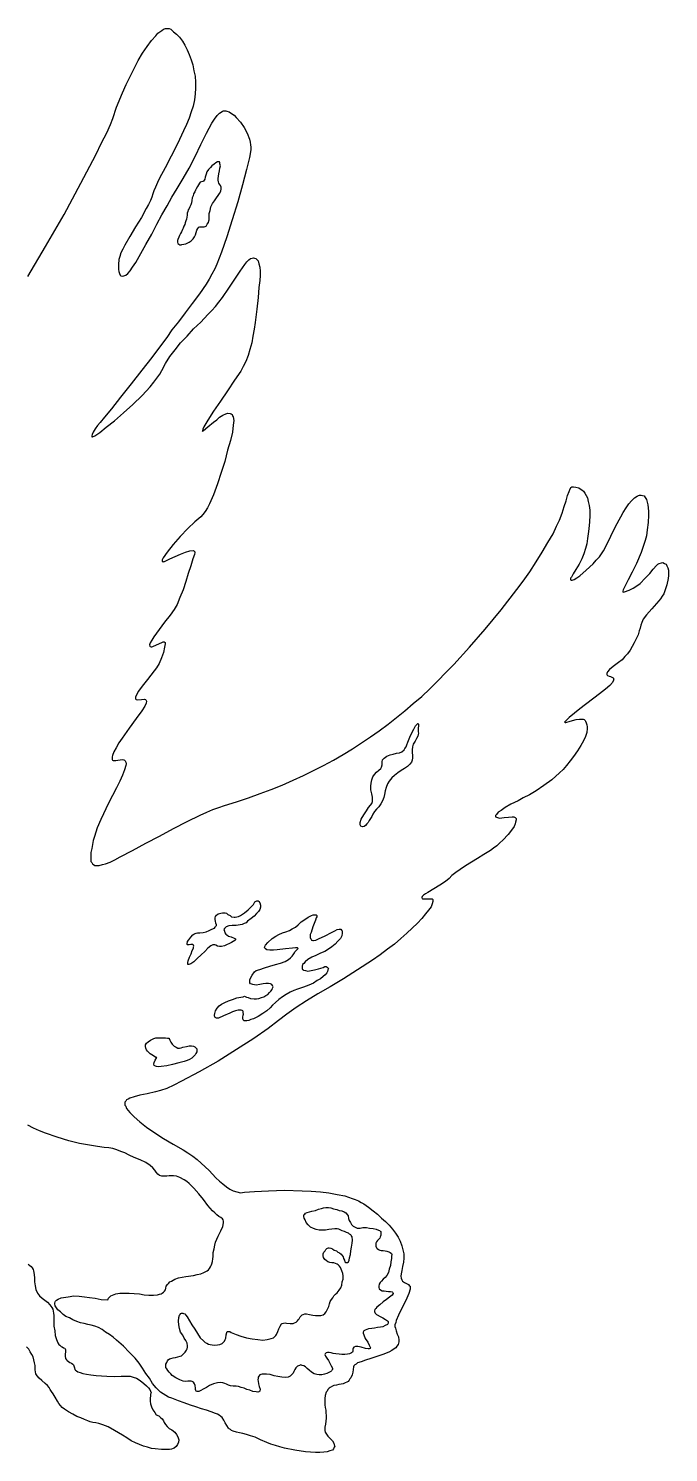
# Model space of a CAD drawing. Extents: x 1231 to 2855, y 3260 to 5268.
# Drawn here: x 1451.06 to 1456.01, y 3324.39 to 3335.39 of the extents above; entities that cross this region are included whole.
import ezdxf

# ---------------------------------------------------------------- set-up
doc = ezdxf.new("R2010")
doc.units = 0
doc.header["$LTSCALE"] = 20
doc.header["$MEASUREMENT"] = 0
doc.layers.add('ACO', color=2, linetype='CONTINUOUS')

msp = doc.modelspace()

# ---------------------------------------------------------------- linework, layer by layer
at = {"layer": 'ACO', "color": 124}
for points in [[(1451.057, 3333.471), (1451.194, 3333.703), (1451.337, 3333.952), (1451.467, 3334.194), (1451.582, 3334.411), (1451.628, 3334.504), (1451.668, 3334.581), (1451.696, 3334.646), (1451.715, 3334.693), (1451.743, 3334.78), (1451.789, 3334.892), (1451.817, 3334.954), (1451.848, 3335.016), (1451.879, 3335.078), (1451.91, 3335.14), (1451.945, 3335.196), (1451.979, 3335.248), (1452.013, 3335.295), (1452.047, 3335.332), (1452.062, 3335.351), (1452.078, 3335.363), (1452.093, 3335.372), (1452.106, 3335.382), (1452.121, 3335.388), (1452.134, 3335.388), (1452.149, 3335.388), (1452.162, 3335.382), (1452.183, 3335.363), (1452.208, 3335.344), (1452.23, 3335.32), (1452.252, 3335.289), (1452.27, 3335.258), (1452.289, 3335.223), (1452.304, 3335.186), (1452.32, 3335.146), (1452.332, 3335.106), (1452.342, 3335.062), (1452.351, 3335.019), (1452.354, 3334.972), (1452.354, 3334.926), (1452.351, 3334.882), (1452.345, 3334.836), (1452.335, 3334.789), (1452.32, 3334.743), (1452.304, 3334.696), (1452.283, 3334.646), (1452.261, 3334.597), (1452.214, 3334.498), (1452.165, 3334.401), (1452.118, 3334.311), (1452.075, 3334.231), (1452.059, 3334.197), (1452.044, 3334.163), (1452.031, 3334.135), (1452.025, 3334.11), (1452.016, 3334.085), (1452.007, 3334.06), (1451.991, 3334.029), (1451.972, 3333.998), (1451.935, 3333.927), (1451.889, 3333.855), (1451.845, 3333.781), (1451.808, 3333.713), (1451.793, 3333.682), (1451.777, 3333.654), (1451.768, 3333.626), (1451.762, 3333.604), (1451.758, 3333.564), (1451.758, 3333.527), (1451.762, 3333.511), (1451.765, 3333.496), (1451.771, 3333.483), (1451.777, 3333.477), (1451.786, 3333.474), (1451.799, 3333.477), (1451.814, 3333.483), (1451.83, 3333.496), (1451.848, 3333.517), (1451.867, 3333.545), (1451.892, 3333.579), (1451.917, 3333.626), (1451.969, 3333.719), (1452.016, 3333.8), (1452.056, 3333.877), (1452.093, 3333.948), (1452.134, 3334.017), (1452.171, 3334.085), (1452.211, 3334.153), (1452.258, 3334.228), (1452.304, 3334.308), (1452.351, 3334.398), (1452.394, 3334.491), (1452.438, 3334.578), (1452.459, 3334.619), (1452.481, 3334.656), (1452.5, 3334.687), (1452.522, 3334.715), (1452.54, 3334.733), (1452.559, 3334.746), (1452.568, 3334.752), (1452.577, 3334.752), (1452.587, 3334.752), (1452.596, 3334.749), (1452.615, 3334.743), (1452.633, 3334.73), (1452.652, 3334.718), (1452.667, 3334.699), (1452.701, 3334.665), (1452.729, 3334.622), (1452.754, 3334.578), (1452.77, 3334.532), (1452.776, 3334.51), (1452.779, 3334.488), (1452.782, 3334.47), (1452.782, 3334.451), (1452.77, 3334.392), (1452.748, 3334.299), (1452.717, 3334.181), (1452.68, 3334.048), (1452.636, 3333.911), (1452.596, 3333.778), (1452.556, 3333.66), (1452.518, 3333.567), (1452.503, 3333.53), (1452.481, 3333.489), (1452.459, 3333.452), (1452.435, 3333.412), (1452.385, 3333.337), (1452.329, 3333.263), (1452.273, 3333.192), (1452.221, 3333.123), (1452.171, 3333.061), (1452.131, 3333.002), (1452.084, 3332.937), (1452.016, 3332.847), (1451.938, 3332.748), (1451.855, 3332.643), (1451.774, 3332.54), (1451.703, 3332.45), (1451.65, 3332.385), (1451.616, 3332.345), (1451.597, 3332.32), (1451.578, 3332.295), (1451.563, 3332.27), (1451.554, 3332.252), (1451.551, 3332.242), (1451.551, 3332.236), (1451.551, 3332.233), (1451.557, 3332.233), (1451.575, 3332.242), (1451.613, 3332.267), (1451.662, 3332.307), (1451.727, 3332.357), (1451.796, 3332.419), (1451.87, 3332.484), (1451.941, 3332.553), (1452.003, 3332.621), (1452.031, 3332.655), (1452.056, 3332.686), (1452.078, 3332.717), (1452.093, 3332.745), (1452.121, 3332.801), (1452.155, 3332.853), (1452.196, 3332.906), (1452.239, 3332.959), (1452.289, 3333.012), (1452.338, 3333.068), (1452.394, 3333.12), (1452.45, 3333.179), (1452.481, 3333.21), (1452.509, 3333.241), (1452.534, 3333.275), (1452.562, 3333.309), (1452.611, 3333.381), (1452.658, 3333.452), (1452.698, 3333.514), (1452.736, 3333.564), (1452.751, 3333.586), (1452.767, 3333.601), (1452.779, 3333.61), (1452.791, 3333.613), (1452.801, 3333.617), (1452.81, 3333.613), (1452.819, 3333.61), (1452.826, 3333.607), (1452.838, 3333.592), (1452.844, 3333.57), (1452.85, 3333.545), (1452.853, 3333.514), (1452.853, 3333.48), (1452.85, 3333.44), (1452.844, 3333.387), (1452.838, 3333.309), (1452.829, 3333.22), (1452.816, 3333.117), (1452.807, 3333.064), (1452.798, 3333.012), (1452.788, 3332.959), (1452.773, 3332.909), (1452.76, 3332.863), (1452.742, 3332.816), (1452.723, 3332.776), (1452.705, 3332.742), (1452.655, 3332.67), (1452.602, 3332.59), (1452.546, 3332.509), (1452.494, 3332.432), (1452.45, 3332.363), (1452.419, 3332.311), (1452.41, 3332.292), (1452.407, 3332.283), (1452.407, 3332.28), (1452.407, 3332.276), (1452.41, 3332.28), (1452.416, 3332.283), (1452.45, 3332.311), (1452.494, 3332.348), (1452.518, 3332.366), (1452.54, 3332.385), (1452.565, 3332.401), (1452.587, 3332.41), (1452.605, 3332.416), (1452.621, 3332.413), (1452.63, 3332.41), (1452.636, 3332.407), (1452.639, 3332.397), (1452.646, 3332.388), (1452.649, 3332.36), (1452.646, 3332.323), (1452.639, 3332.27), (1452.624, 3332.205), (1452.602, 3332.131), (1452.58, 3332.044), (1452.553, 3331.957), (1452.525, 3331.87), (1452.494, 3331.786), (1452.463, 3331.715), (1452.447, 3331.684), (1452.428, 3331.656), (1452.41, 3331.634), (1452.394, 3331.616), (1452.348, 3331.578), (1452.295, 3331.526), (1452.236, 3331.464), (1452.18, 3331.402), (1452.134, 3331.343), (1452.103, 3331.299), (1452.097, 3331.284), (1452.097, 3331.274), (1452.097, 3331.271), (1452.103, 3331.268), (1452.109, 3331.271), (1452.115, 3331.271), (1452.155, 3331.29), (1452.196, 3331.309), (1452.239, 3331.327), (1452.276, 3331.343), (1452.311, 3331.352), (1452.335, 3331.355), (1452.342, 3331.352), (1452.348, 3331.346), (1452.348, 3331.34), (1452.345, 3331.324), (1452.332, 3331.29), (1452.317, 3331.237), (1452.298, 3331.178), (1452.28, 3331.116), (1452.258, 3331.051), (1452.233, 3330.992), (1452.211, 3330.939), (1452.19, 3330.899), (1452.159, 3330.856), (1452.115, 3330.803), (1452.072, 3330.744), (1452.031, 3330.688), (1452.016, 3330.663), (1452.003, 3330.642), (1451.997, 3330.626), (1452, 3330.617), (1452.003, 3330.614), (1452.01, 3330.611), (1452.016, 3330.611), (1452.025, 3330.614), (1452.053, 3330.626), (1452.093, 3330.645), (1452.103, 3330.651), (1452.112, 3330.651), (1452.118, 3330.645), (1452.118, 3330.635), (1452.115, 3330.608), (1452.106, 3330.567), (1452.09, 3330.527), (1452.072, 3330.483), (1452.053, 3330.449), (1452.034, 3330.425), (1451.982, 3330.359), (1451.941, 3330.307), (1451.914, 3330.269), (1451.898, 3330.241), (1451.889, 3330.223), (1451.889, 3330.21), (1451.895, 3330.204), (1451.907, 3330.201), (1451.935, 3330.204), (1451.96, 3330.207), (1451.966, 3330.204), (1451.969, 3330.201), (1451.972, 3330.198), (1451.976, 3330.192), (1451.972, 3330.176), (1451.963, 3330.152), (1451.938, 3330.117), (1451.895, 3330.058), (1451.842, 3329.984), (1451.786, 3329.906), (1451.762, 3329.869), (1451.74, 3329.832), (1451.721, 3329.801), (1451.712, 3329.773), (1451.709, 3329.761), (1451.709, 3329.751), (1451.709, 3329.742), (1451.712, 3329.736), (1451.718, 3329.733), (1451.727, 3329.733), (1451.737, 3329.733), (1451.752, 3329.736), (1451.771, 3329.739), (1451.786, 3329.742), (1451.799, 3329.739), (1451.805, 3329.736), (1451.811, 3329.73), (1451.814, 3329.72), (1451.817, 3329.708), (1451.814, 3329.696), (1451.805, 3329.661), (1451.789, 3329.621), (1451.768, 3329.575), (1451.743, 3329.522), (1451.681, 3329.404), (1451.622, 3329.277), (1451.594, 3329.212), (1451.572, 3329.146), (1451.563, 3329.115), (1451.557, 3329.084), (1451.551, 3329.053), (1451.544, 3329.022), (1451.544, 3328.994), (1451.544, 3328.967), (1451.544, 3328.954), (1451.551, 3328.945), (1451.557, 3328.936), (1451.566, 3328.929), (1451.575, 3328.923), (1451.591, 3328.923), (1451.61, 3328.923), (1451.634, 3328.929), (1451.659, 3328.936), (1451.693, 3328.948), (1451.73, 3328.967), (1451.771, 3328.988), (1451.867, 3329.038), (1451.969, 3329.094), (1452.075, 3329.15), (1452.183, 3329.208), (1452.289, 3329.261), (1452.391, 3329.311), (1452.441, 3329.333), (1452.487, 3329.354), (1452.534, 3329.37), (1452.577, 3329.385), (1452.67, 3329.413), (1452.763, 3329.444), (1452.853, 3329.478), (1452.94, 3329.509), (1453.024, 3329.544), (1453.108, 3329.581), (1453.188, 3329.618), (1453.266, 3329.655), (1453.344, 3329.696), (1453.421, 3329.736), (1453.496, 3329.779), (1453.567, 3329.823), (1453.638, 3329.869), (1453.707, 3329.916), (1453.775, 3329.962), (1453.843, 3330.015), (1453.908, 3330.065), (1453.973, 3330.117), (1454.038, 3330.173), (1454.104, 3330.229), (1454.166, 3330.288), (1454.228, 3330.35), (1454.29, 3330.412), (1454.352, 3330.474), (1454.473, 3330.608), (1454.594, 3330.747), (1454.718, 3330.896), (1454.839, 3331.054), (1454.888, 3331.119), (1454.938, 3331.191), (1454.988, 3331.268), (1455.034, 3331.343), (1455.078, 3331.417), (1455.118, 3331.485), (1455.146, 3331.544), (1455.168, 3331.591), (1455.189, 3331.644), (1455.205, 3331.696), (1455.22, 3331.74), (1455.23, 3331.78), (1455.242, 3331.811), (1455.251, 3331.833), (1455.258, 3331.842), (1455.264, 3331.848), (1455.27, 3331.848), (1455.276, 3331.848), (1455.295, 3331.845), (1455.317, 3331.839), (1455.329, 3331.833), (1455.341, 3331.824), (1455.354, 3331.814), (1455.363, 3331.799), (1455.375, 3331.78), (1455.385, 3331.762), (1455.391, 3331.734), (1455.397, 3331.703), (1455.403, 3331.668), (1455.403, 3331.625), (1455.4, 3331.578), (1455.394, 3331.523), (1455.391, 3331.485), (1455.385, 3331.448), (1455.379, 3331.408), (1455.369, 3331.371), (1455.357, 3331.33), (1455.341, 3331.29), (1455.32, 3331.25), (1455.295, 3331.209), (1455.273, 3331.175), (1455.261, 3331.15), (1455.254, 3331.141), (1455.254, 3331.135), (1455.254, 3331.129), (1455.258, 3331.126), (1455.267, 3331.126), (1455.282, 3331.132), (1455.301, 3331.144), (1455.326, 3331.16), (1455.375, 3331.203), (1455.428, 3331.253), (1455.453, 3331.281), (1455.478, 3331.306), (1455.493, 3331.33), (1455.509, 3331.352), (1455.534, 3331.402), (1455.565, 3331.467), (1455.602, 3331.541), (1455.642, 3331.616), (1455.661, 3331.65), (1455.683, 3331.684), (1455.704, 3331.715), (1455.726, 3331.74), (1455.748, 3331.762), (1455.769, 3331.774), (1455.779, 3331.78), (1455.788, 3331.783), (1455.8, 3331.783), (1455.81, 3331.78), (1455.822, 3331.777), (1455.831, 3331.765), (1455.841, 3331.749), (1455.847, 3331.73), (1455.85, 3331.709), (1455.853, 3331.684), (1455.856, 3331.656), (1455.856, 3331.628), (1455.853, 3331.572), (1455.847, 3331.516), (1455.841, 3331.47), (1455.831, 3331.433), (1455.8, 3331.34), (1455.763, 3331.256), (1455.729, 3331.188), (1455.698, 3331.129), (1455.676, 3331.082), (1455.661, 3331.051), (1455.658, 3331.042), (1455.658, 3331.036), (1455.661, 3331.033), (1455.67, 3331.036), (1455.707, 3331.048), (1455.738, 3331.064), (1455.766, 3331.082), (1455.791, 3331.101), (1455.831, 3331.141), (1455.866, 3331.178), (1455.893, 3331.212), (1455.918, 3331.24), (1455.928, 3331.25), (1455.94, 3331.256), (1455.956, 3331.259), (1455.968, 3331.262), (1455.98, 3331.256), (1455.993, 3331.25), (1455.999, 3331.237), (1456.005, 3331.222), (1456.011, 3331.203), (1456.011, 3331.185), (1456.011, 3331.163), (1456.008, 3331.138), (1455.999, 3331.091), (1455.983, 3331.045), (1455.974, 3331.02), (1455.962, 3331.002), (1455.949, 3330.983), (1455.937, 3330.967), (1455.881, 3330.905), (1455.841, 3330.859), (1455.816, 3330.825), (1455.804, 3330.8), (1455.797, 3330.778), (1455.791, 3330.756), (1455.785, 3330.735), (1455.776, 3330.704), (1455.76, 3330.673), (1455.745, 3330.642), (1455.729, 3330.614), (1455.714, 3330.586), (1455.695, 3330.558), (1455.673, 3330.536), (1455.652, 3330.511), (1455.624, 3330.49), (1455.583, 3330.459), (1455.555, 3330.437), (1455.54, 3330.418), (1455.534, 3330.406), (1455.534, 3330.4), (1455.534, 3330.397), (1455.537, 3330.393), (1455.54, 3330.39), (1455.552, 3330.384), (1455.562, 3330.381), (1455.574, 3330.378), (1455.583, 3330.372), (1455.586, 3330.369), (1455.586, 3330.362), (1455.589, 3330.359), (1455.586, 3330.353), (1455.577, 3330.335), (1455.558, 3330.313), (1455.524, 3330.285), (1455.478, 3330.248), (1455.326, 3330.133), (1455.242, 3330.065), (1455.22, 3330.043), (1455.211, 3330.034), (1455.208, 3330.031), (1455.211, 3330.027), (1455.214, 3330.027), (1455.217, 3330.027), (1455.251, 3330.037), (1455.298, 3330.049), (1455.323, 3330.052), (1455.341, 3330.052), (1455.351, 3330.052), (1455.36, 3330.049), (1455.366, 3330.043), (1455.369, 3330.037), (1455.375, 3330.024), (1455.379, 3330.009), (1455.382, 3329.993), (1455.382, 3329.981), (1455.379, 3329.95), (1455.369, 3329.919), (1455.354, 3329.885), (1455.332, 3329.848), (1455.307, 3329.807), (1455.276, 3329.764), (1455.251, 3329.73), (1455.223, 3329.696), (1455.196, 3329.665), (1455.168, 3329.637), (1455.109, 3329.584), (1455.047, 3329.54), (1454.988, 3329.5), (1454.935, 3329.469), (1454.888, 3329.444), (1454.848, 3329.423), (1454.792, 3329.395), (1454.749, 3329.37), (1454.718, 3329.348), (1454.693, 3329.333), (1454.681, 3329.317), (1454.674, 3329.308), (1454.674, 3329.298), (1454.681, 3329.295), (1454.705, 3329.289), (1454.74, 3329.292), (1454.774, 3329.295), (1454.802, 3329.298), (1454.814, 3329.298), (1454.826, 3329.292), (1454.833, 3329.286), (1454.833, 3329.274), (1454.829, 3329.258), (1454.826, 3329.243), (1454.817, 3329.224), (1454.805, 3329.205), (1454.771, 3329.162), (1454.73, 3329.119), (1454.708, 3329.097), (1454.684, 3329.075), (1454.659, 3329.056), (1454.634, 3329.038), (1454.584, 3329.007), (1454.535, 3328.976), (1454.488, 3328.948), (1454.442, 3328.92), (1454.401, 3328.892), (1454.367, 3328.867), (1454.336, 3328.846), (1454.315, 3328.821), (1454.287, 3328.799), (1454.243, 3328.771), (1454.197, 3328.743), (1454.15, 3328.715), (1454.132, 3328.703), (1454.116, 3328.694), (1454.107, 3328.684), (1454.104, 3328.675), (1454.104, 3328.672), (1454.107, 3328.669), (1454.11, 3328.666), (1454.119, 3328.666), (1454.138, 3328.666), (1454.169, 3328.666), (1454.178, 3328.666), (1454.184, 3328.666), (1454.187, 3328.663), (1454.19, 3328.659), (1454.19, 3328.644), (1454.184, 3328.625), (1454.175, 3328.604), (1454.156, 3328.576), (1454.132, 3328.548), (1454.104, 3328.514), (1454.069, 3328.476), (1454.029, 3328.439), (1453.989, 3328.399), (1453.942, 3328.359), (1453.893, 3328.315), (1453.837, 3328.275), (1453.781, 3328.231), (1453.722, 3328.191), (1453.607, 3328.117), (1453.499, 3328.048), (1453.396, 3327.986), (1453.3, 3327.93), (1453.213, 3327.878), (1453.133, 3327.825), (1453.061, 3327.775), (1452.996, 3327.726), (1452.915, 3327.664), (1452.804, 3327.586), (1452.67, 3327.502), (1452.528, 3327.412), (1452.382, 3327.329), (1452.245, 3327.257), (1452.186, 3327.226), (1452.131, 3327.201), (1452.084, 3327.183), (1452.044, 3327.174), (1451.979, 3327.158), (1451.923, 3327.149), (1451.879, 3327.136), (1451.845, 3327.124), (1451.833, 3327.118), (1451.82, 3327.111), (1451.814, 3327.102), (1451.808, 3327.093), (1451.808, 3327.084), (1451.808, 3327.071), (1451.814, 3327.062), (1451.82, 3327.046), (1451.845, 3327.015), (1451.879, 3326.981), (1451.923, 3326.941), (1451.976, 3326.901), (1452.038, 3326.857), (1452.106, 3326.814), (1452.18, 3326.77), (1452.258, 3326.727), (1452.295, 3326.702), (1452.332, 3326.677), (1452.366, 3326.652), (1452.397, 3326.624), (1452.459, 3326.566), (1452.512, 3326.51), (1452.54, 3326.485), (1452.565, 3326.463), (1452.593, 3326.441), (1452.618, 3326.423), (1452.646, 3326.41), (1452.674, 3326.401), (1452.701, 3326.395), (1452.732, 3326.398), (1452.81, 3326.404), (1452.919, 3326.41), (1453.043, 3326.414), (1453.179, 3326.41), (1453.247, 3326.407), (1453.319, 3326.401), (1453.384, 3326.395), (1453.449, 3326.382), (1453.508, 3326.37), (1453.564, 3326.351), (1453.589, 3326.342), (1453.613, 3326.333), (1453.635, 3326.32), (1453.654, 3326.308), (1453.691, 3326.283), (1453.728, 3326.255), (1453.762, 3326.23), (1453.793, 3326.199), (1453.824, 3326.172), (1453.852, 3326.144), (1453.877, 3326.113), (1453.899, 3326.082), (1453.921, 3326.051), (1453.936, 3326.02), (1453.948, 3325.985), (1453.958, 3325.954), (1453.964, 3325.923), (1453.964, 3325.889), (1453.961, 3325.858), (1453.955, 3325.824), (1453.948, 3325.793), (1453.945, 3325.768), (1453.942, 3325.75), (1453.945, 3325.734), (1453.948, 3325.722), (1453.955, 3325.712), (1453.961, 3325.706), (1453.97, 3325.7), (1453.986, 3325.694), (1454.001, 3325.685), (1454.007, 3325.678), (1454.014, 3325.672), (1454.014, 3325.663), (1454.014, 3325.65), (1454.004, 3325.616), (1453.989, 3325.579), (1453.967, 3325.536), (1453.945, 3325.492), (1453.924, 3325.449), (1453.905, 3325.408), (1453.902, 3325.393), (1453.896, 3325.374), (1453.896, 3325.362), (1453.899, 3325.349), (1453.905, 3325.328), (1453.914, 3325.303), (1453.924, 3325.281), (1453.927, 3325.256), (1453.927, 3325.244), (1453.924, 3325.232), (1453.921, 3325.222), (1453.911, 3325.21), (1453.902, 3325.197), (1453.89, 3325.188), (1453.871, 3325.176), (1453.849, 3325.163), (1453.803, 3325.145), (1453.756, 3325.129), (1453.71, 3325.114), (1453.669, 3325.101), (1453.635, 3325.089), (1453.607, 3325.08), (1453.595, 3325.07), (1453.586, 3325.064), (1453.579, 3325.058), (1453.576, 3325.049), (1453.573, 3325.03), (1453.57, 3325.008), (1453.564, 3324.987), (1453.555, 3324.965), (1453.548, 3324.956), (1453.542, 3324.946), (1453.533, 3324.937), (1453.523, 3324.931), (1453.511, 3324.925), (1453.496, 3324.918), (1453.48, 3324.915), (1453.461, 3324.912), (1453.443, 3324.909), (1453.424, 3324.906), (1453.412, 3324.9), (1453.396, 3324.89), (1453.387, 3324.884), (1453.378, 3324.875), (1453.371, 3324.862), (1453.365, 3324.853), (1453.356, 3324.828), (1453.353, 3324.804), (1453.353, 3324.779), (1453.353, 3324.757), (1453.356, 3324.735), (1453.362, 3324.714), (1453.362, 3324.695), (1453.365, 3324.673), (1453.365, 3324.652), (1453.362, 3324.63), (1453.359, 3324.608), (1453.353, 3324.583), (1453.353, 3324.571), (1453.353, 3324.558), (1453.356, 3324.546), (1453.362, 3324.537), (1453.378, 3324.515), (1453.396, 3324.496), (1453.412, 3324.478), (1453.424, 3324.459), (1453.427, 3324.447), (1453.43, 3324.437), (1453.427, 3324.428), (1453.421, 3324.416), (1453.412, 3324.406), (1453.393, 3324.4), (1453.371, 3324.394), (1453.347, 3324.391), (1453.316, 3324.388), (1453.282, 3324.388), (1453.244, 3324.391), (1453.204, 3324.394), (1453.123, 3324.406), (1453.043, 3324.422), (1453.005, 3324.431), (1452.971, 3324.441), (1452.937, 3324.453), (1452.906, 3324.465), (1452.857, 3324.487), (1452.816, 3324.506), (1452.779, 3324.518), (1452.748, 3324.527), (1452.72, 3324.534), (1452.695, 3324.54), (1452.67, 3324.546), (1452.646, 3324.552), (1452.633, 3324.558), (1452.624, 3324.565), (1452.615, 3324.571), (1452.608, 3324.577), (1452.596, 3324.596), (1452.584, 3324.617), (1452.574, 3324.639), (1452.559, 3324.658), (1452.549, 3324.667), (1452.537, 3324.676), (1452.525, 3324.683), (1452.509, 3324.689), (1452.475, 3324.701), (1452.438, 3324.714), (1452.401, 3324.726), (1452.357, 3324.741), (1452.314, 3324.754), (1452.267, 3324.772), (1452.221, 3324.788), (1452.171, 3324.807), (1452.146, 3324.816), (1452.124, 3324.828), (1452.103, 3324.841), (1452.084, 3324.853), (1452.05, 3324.887), (1452.022, 3324.921), (1451.997, 3324.962), (1451.969, 3324.999), (1451.945, 3325.039), (1451.917, 3325.077), (1451.886, 3325.117), (1451.842, 3325.163), (1451.796, 3325.21), (1451.743, 3325.256), (1451.718, 3325.278), (1451.69, 3325.3), (1451.659, 3325.318), (1451.631, 3325.337), (1451.603, 3325.353), (1451.575, 3325.365), (1451.547, 3325.371), (1451.52, 3325.377), (1451.492, 3325.384), (1451.464, 3325.39), (1451.436, 3325.399), (1451.405, 3325.412), (1451.38, 3325.427), (1451.352, 3325.439), (1451.33, 3325.455), (1451.309, 3325.474), (1451.29, 3325.489), (1451.278, 3325.505), (1451.268, 3325.52), (1451.265, 3325.536), (1451.265, 3325.542), (1451.268, 3325.551), (1451.271, 3325.557), (1451.278, 3325.564), (1451.293, 3325.573), (1451.315, 3325.582), (1451.368, 3325.591), (1451.414, 3325.598), (1451.454, 3325.595), (1451.495, 3325.591), (1451.535, 3325.585), (1451.578, 3325.579), (1451.625, 3325.57), (1451.675, 3325.567), (1451.681, 3325.579), (1451.69, 3325.588), (1451.699, 3325.598), (1451.712, 3325.604), (1451.737, 3325.613), (1451.768, 3325.619), (1451.805, 3325.619), (1451.842, 3325.619), (1451.879, 3325.616), (1451.92, 3325.613), (1451.957, 3325.607), (1451.994, 3325.604), (1452.028, 3325.604), (1452.059, 3325.607), (1452.075, 3325.61), (1452.087, 3325.613), (1452.097, 3325.619), (1452.106, 3325.626), (1452.115, 3325.635), (1452.121, 3325.644), (1452.124, 3325.657), (1452.128, 3325.672), (1452.137, 3325.685), (1452.146, 3325.694), (1452.155, 3325.706), (1452.168, 3325.712), (1452.193, 3325.728), (1452.221, 3325.737), (1452.28, 3325.747), (1452.338, 3325.756), (1452.366, 3325.762), (1452.394, 3325.768), (1452.419, 3325.778), (1452.444, 3325.79), (1452.453, 3325.799), (1452.463, 3325.809), (1452.469, 3325.821), (1452.475, 3325.833), (1452.481, 3325.846), (1452.484, 3325.864), (1452.487, 3325.883), (1452.49, 3325.902), (1452.49, 3325.933), (1452.497, 3325.961), (1452.503, 3325.989), (1452.509, 3326.013), (1452.528, 3326.06), (1452.549, 3326.1), (1452.565, 3326.134), (1452.571, 3326.162), (1452.571, 3326.175), (1452.568, 3326.184), (1452.562, 3326.193), (1452.549, 3326.203), (1452.534, 3326.212), (1452.518, 3326.224), (1452.503, 3326.24), (1452.484, 3326.255), (1452.45, 3326.296), (1452.416, 3326.342), (1452.379, 3326.386), (1452.342, 3326.429), (1452.323, 3326.448), (1452.304, 3326.466), (1452.286, 3326.482), (1452.267, 3326.494), (1452.233, 3326.513), (1452.208, 3326.522), (1452.183, 3326.525), (1452.165, 3326.525), (1452.149, 3326.525), (1452.131, 3326.522), (1452.112, 3326.522), (1452.093, 3326.522), (1452.075, 3326.528), (1452.062, 3326.538), (1452.05, 3326.553), (1452.038, 3326.569), (1452.025, 3326.587), (1452.003, 3326.606), (1451.969, 3326.628), (1451.926, 3326.649), (1451.879, 3326.668), (1451.842, 3326.686), (1451.808, 3326.702), (1451.777, 3326.714), (1451.746, 3326.727), (1451.715, 3326.736), (1451.684, 3326.742), (1451.647, 3326.745), (1451.597, 3326.752), (1451.535, 3326.761), (1451.457, 3326.776), (1451.374, 3326.795), (1451.284, 3326.823), (1451.194, 3326.854), (1451.147, 3326.873), (1451.101, 3326.894), (1451.057, 3326.916)], [(1452.249, 3333.719), (1452.28, 3333.725), (1452.304, 3333.738), (1452.32, 3333.747), (1452.335, 3333.762), (1452.345, 3333.778), (1452.354, 3333.793), (1452.36, 3333.812), (1452.363, 3333.831), (1452.373, 3333.843), (1452.379, 3333.852), (1452.388, 3333.855), (1452.401, 3333.855), (1452.413, 3333.855), (1452.422, 3333.855), (1452.435, 3333.862), (1452.444, 3333.877), (1452.453, 3333.89), (1452.456, 3333.902), (1452.459, 3333.911), (1452.459, 3333.917), (1452.459, 3333.927), (1452.459, 3333.939), (1452.459, 3333.958), (1452.466, 3333.983), (1452.472, 3334.011), (1452.484, 3334.035), (1452.5, 3334.057), (1452.515, 3334.079), (1452.528, 3334.097), (1452.54, 3334.113), (1452.549, 3334.132), (1452.553, 3334.15), (1452.553, 3334.163), (1452.546, 3334.175), (1452.54, 3334.184), (1452.534, 3334.194), (1452.531, 3334.203), (1452.528, 3334.215), (1452.528, 3334.228), (1452.531, 3334.246), (1452.534, 3334.265), (1452.54, 3334.287), (1452.543, 3334.308), (1452.546, 3334.327), (1452.543, 3334.342), (1452.543, 3334.352), (1452.54, 3334.358), (1452.537, 3334.358), (1452.531, 3334.358), (1452.525, 3334.358), (1452.512, 3334.349), (1452.497, 3334.339), (1452.481, 3334.327), (1452.469, 3334.315), (1452.453, 3334.299), (1452.441, 3334.28), (1452.435, 3334.262), (1452.428, 3334.24), (1452.425, 3334.225), (1452.422, 3334.215), (1452.416, 3334.209), (1452.41, 3334.206), (1452.401, 3334.203), (1452.391, 3334.2), (1452.385, 3334.194), (1452.376, 3334.181), (1452.37, 3334.166), (1452.36, 3334.15), (1452.354, 3334.138), (1452.348, 3334.125), (1452.338, 3334.11), (1452.335, 3334.094), (1452.329, 3334.079), (1452.326, 3334.06), (1452.323, 3334.042), (1452.317, 3334.026), (1452.311, 3334.011), (1452.304, 3333.998), (1452.298, 3333.986), (1452.295, 3333.973), (1452.289, 3333.961), (1452.289, 3333.945), (1452.286, 3333.93), (1452.283, 3333.914), (1452.28, 3333.902), (1452.273, 3333.886), (1452.27, 3333.874), (1452.264, 3333.862), (1452.258, 3333.846), (1452.252, 3333.834), (1452.245, 3333.818), (1452.239, 3333.803), (1452.23, 3333.79), (1452.224, 3333.775), (1452.218, 3333.759), (1452.214, 3333.75), (1452.214, 3333.738), (1452.218, 3333.728), (1452.224, 3333.722), (1452.227, 3333.719), (1452.23, 3333.716), (1452.233, 3333.716), (1452.236, 3333.716), (1452.239, 3333.716), (1452.242, 3333.716), (1452.249, 3333.719), (1452.249, 3333.719)], [(1454.051, 3329.882), (1454.038, 3329.86), (1454.032, 3329.838), (1454.029, 3329.817), (1454.029, 3329.795), (1454.032, 3329.773), (1454.032, 3329.754), (1454.029, 3329.736), (1454.023, 3329.72), (1454.011, 3329.705), (1453.992, 3329.686), (1453.97, 3329.671), (1453.945, 3329.655), (1453.917, 3329.637), (1453.893, 3329.618), (1453.871, 3329.599), (1453.852, 3329.575), (1453.837, 3329.553), (1453.828, 3329.525), (1453.821, 3329.5), (1453.815, 3329.472), (1453.809, 3329.447), (1453.8, 3329.423), (1453.787, 3329.398), (1453.772, 3329.376), (1453.753, 3329.357), (1453.738, 3329.339), (1453.725, 3329.32), (1453.716, 3329.302), (1453.707, 3329.286), (1453.697, 3329.271), (1453.688, 3329.255), (1453.679, 3329.243), (1453.669, 3329.23), (1453.657, 3329.224), (1453.644, 3329.221), (1453.632, 3329.227), (1453.629, 3329.23), (1453.626, 3329.236), (1453.626, 3329.246), (1453.626, 3329.255), (1453.635, 3329.28), (1453.654, 3329.314), (1453.675, 3329.345), (1453.691, 3329.37), (1453.707, 3329.388), (1453.716, 3329.401), (1453.722, 3329.416), (1453.722, 3329.432), (1453.722, 3329.45), (1453.716, 3329.475), (1453.71, 3329.506), (1453.71, 3329.534), (1453.713, 3329.559), (1453.716, 3329.584), (1453.725, 3329.606), (1453.738, 3329.624), (1453.753, 3329.643), (1453.772, 3329.658), (1453.787, 3329.671), (1453.793, 3329.683), (1453.796, 3329.699), (1453.796, 3329.711), (1453.796, 3329.723), (1453.8, 3329.739), (1453.812, 3329.751), (1453.834, 3329.767), (1453.859, 3329.776), (1453.883, 3329.782), (1453.908, 3329.789), (1453.93, 3329.792), (1453.948, 3329.801), (1453.967, 3329.817), (1453.973, 3329.826), (1453.983, 3329.838), (1453.989, 3329.854), (1453.995, 3329.875), (1454.011, 3329.913), (1454.026, 3329.947), (1454.042, 3329.975), (1454.054, 3330), (1454.066, 3330.012), (1454.073, 3330.018), (1454.076, 3330.018), (1454.079, 3330.015), (1454.079, 3330.009), (1454.079, 3330), (1454.076, 3329.984), (1454.076, 3329.969), (1454.076, 3329.956), (1454.079, 3329.944), (1454.076, 3329.934), (1454.073, 3329.922), (1454.063, 3329.903), (1454.051, 3329.882), (1454.051, 3329.882)], [(1452.549, 3328.554), (1452.562, 3328.557), (1452.574, 3328.557), (1452.584, 3328.557), (1452.593, 3328.554), (1452.605, 3328.545), (1452.621, 3328.535), (1452.633, 3328.526), (1452.652, 3328.523), (1452.661, 3328.523), (1452.674, 3328.526), (1452.686, 3328.529), (1452.701, 3328.535), (1452.732, 3328.557), (1452.76, 3328.579), (1452.782, 3328.6), (1452.801, 3328.622), (1452.813, 3328.641), (1452.829, 3328.65), (1452.832, 3328.65), (1452.838, 3328.65), (1452.844, 3328.644), (1452.85, 3328.635), (1452.857, 3328.616), (1452.857, 3328.6), (1452.85, 3328.582), (1452.841, 3328.566), (1452.826, 3328.551), (1452.807, 3328.532), (1452.785, 3328.514), (1452.757, 3328.492), (1452.745, 3328.48), (1452.729, 3328.473), (1452.714, 3328.467), (1452.698, 3328.464), (1452.667, 3328.458), (1452.636, 3328.458), (1452.611, 3328.455), (1452.59, 3328.448), (1452.584, 3328.442), (1452.577, 3328.436), (1452.574, 3328.427), (1452.577, 3328.414), (1452.58, 3328.402), (1452.587, 3328.393), (1452.596, 3328.386), (1452.608, 3328.377), (1452.63, 3328.371), (1452.652, 3328.362), (1452.658, 3328.359), (1452.664, 3328.355), (1452.664, 3328.349), (1452.658, 3328.343), (1452.633, 3328.327), (1452.577, 3328.303), (1452.556, 3328.296), (1452.54, 3328.296), (1452.525, 3328.3), (1452.512, 3328.306), (1452.503, 3328.309), (1452.487, 3328.309), (1452.472, 3328.303), (1452.45, 3328.284), (1452.425, 3328.259), (1452.397, 3328.231), (1452.366, 3328.203), (1452.342, 3328.179), (1452.317, 3328.163), (1452.301, 3328.157), (1452.295, 3328.157), (1452.295, 3328.163), (1452.295, 3328.172), (1452.298, 3328.185), (1452.307, 3328.213), (1452.32, 3328.241), (1452.329, 3328.265), (1452.338, 3328.284), (1452.338, 3328.293), (1452.342, 3328.3), (1452.338, 3328.306), (1452.335, 3328.309), (1452.332, 3328.312), (1452.326, 3328.312), (1452.317, 3328.312), (1452.304, 3328.309), (1452.295, 3328.309), (1452.292, 3328.309), (1452.289, 3328.312), (1452.289, 3328.318), (1452.292, 3328.334), (1452.301, 3328.349), (1452.317, 3328.368), (1452.332, 3328.386), (1452.342, 3328.393), (1452.351, 3328.396), (1452.36, 3328.399), (1452.37, 3328.402), (1452.388, 3328.402), (1452.413, 3328.405), (1452.435, 3328.411), (1452.459, 3328.421), (1452.481, 3328.43), (1452.5, 3328.439), (1452.506, 3328.445), (1452.509, 3328.452), (1452.515, 3328.458), (1452.515, 3328.464), (1452.512, 3328.476), (1452.509, 3328.492), (1452.506, 3328.504), (1452.506, 3328.517), (1452.509, 3328.529), (1452.515, 3328.538), (1452.528, 3328.548), (1452.549, 3328.554), (1452.549, 3328.554)], [(1452.674, 3327.899), (1452.705, 3327.906), (1452.723, 3327.909), (1452.732, 3327.912), (1452.742, 3327.909), (1452.748, 3327.906), (1452.76, 3327.903), (1452.779, 3327.896), (1452.807, 3327.893), (1452.826, 3327.893), (1452.844, 3327.896), (1452.863, 3327.903), (1452.881, 3327.909), (1452.897, 3327.918), (1452.912, 3327.927), (1452.925, 3327.94), (1452.937, 3327.952), (1452.947, 3327.965), (1452.95, 3327.974), (1452.953, 3327.986), (1452.95, 3327.996), (1452.943, 3328.002), (1452.934, 3328.008), (1452.919, 3328.011), (1452.897, 3328.011), (1452.878, 3328.008), (1452.85, 3328.002), (1452.822, 3327.999), (1452.798, 3328.002), (1452.788, 3328.005), (1452.779, 3328.008), (1452.773, 3328.017), (1452.773, 3328.027), (1452.773, 3328.039), (1452.782, 3328.058), (1452.791, 3328.076), (1452.81, 3328.101), (1452.822, 3328.11), (1452.85, 3328.12), (1452.888, 3328.132), (1452.928, 3328.144), (1452.971, 3328.157), (1453.012, 3328.169), (1453.046, 3328.182), (1453.074, 3328.197), (1453.089, 3328.21), (1453.102, 3328.222), (1453.108, 3328.231), (1453.114, 3328.241), (1453.12, 3328.247), (1453.123, 3328.256), (1453.133, 3328.265), (1453.142, 3328.275), (1453.145, 3328.278), (1453.148, 3328.281), (1453.145, 3328.284), (1453.142, 3328.287), (1453.126, 3328.287), (1453.105, 3328.284), (1453.049, 3328.278), (1452.984, 3328.272), (1452.956, 3328.269), (1452.928, 3328.269), (1452.906, 3328.272), (1452.894, 3328.278), (1452.891, 3328.284), (1452.888, 3328.29), (1452.891, 3328.296), (1452.894, 3328.306), (1452.912, 3328.327), (1452.947, 3328.359), (1452.974, 3328.377), (1452.999, 3328.39), (1453.027, 3328.402), (1453.052, 3328.411), (1453.08, 3328.421), (1453.102, 3328.433), (1453.126, 3328.445), (1453.148, 3328.464), (1453.17, 3328.486), (1453.198, 3328.504), (1453.226, 3328.523), (1453.251, 3328.535), (1453.263, 3328.542), (1453.272, 3328.542), (1453.282, 3328.542), (1453.288, 3328.542), (1453.291, 3328.535), (1453.291, 3328.526), (1453.288, 3328.517), (1453.282, 3328.501), (1453.26, 3328.448), (1453.247, 3328.405), (1453.241, 3328.39), (1453.241, 3328.377), (1453.241, 3328.365), (1453.244, 3328.359), (1453.247, 3328.352), (1453.251, 3328.346), (1453.26, 3328.343), (1453.266, 3328.343), (1453.285, 3328.346), (1453.306, 3328.355), (1453.356, 3328.38), (1453.406, 3328.405), (1453.43, 3328.417), (1453.449, 3328.427), (1453.465, 3328.43), (1453.477, 3328.43), (1453.483, 3328.424), (1453.489, 3328.417), (1453.489, 3328.408), (1453.489, 3328.399), (1453.486, 3328.38), (1453.474, 3328.359), (1453.455, 3328.337), (1453.434, 3328.315), (1453.409, 3328.293), (1453.381, 3328.275), (1453.353, 3328.259), (1453.319, 3328.244), (1453.285, 3328.228), (1453.254, 3328.213), (1453.223, 3328.197), (1453.201, 3328.179), (1453.192, 3328.166), (1453.182, 3328.157), (1453.179, 3328.144), (1453.179, 3328.132), (1453.179, 3328.126), (1453.182, 3328.12), (1453.185, 3328.117), (1453.188, 3328.113), (1453.204, 3328.11), (1453.223, 3328.107), (1453.247, 3328.11), (1453.275, 3328.117), (1453.306, 3328.123), (1453.34, 3328.135), (1453.353, 3328.141), (1453.365, 3328.141), (1453.371, 3328.138), (1453.378, 3328.132), (1453.381, 3328.126), (1453.378, 3328.117), (1453.375, 3328.104), (1453.368, 3328.092), (1453.356, 3328.079), (1453.34, 3328.064), (1453.319, 3328.048), (1453.294, 3328.033), (1453.266, 3328.014), (1453.229, 3327.999), (1453.188, 3327.983), (1453.142, 3327.968), (1453.114, 3327.958), (1453.086, 3327.943), (1453.055, 3327.927), (1453.027, 3327.909), (1452.999, 3327.887), (1452.971, 3327.865), (1452.95, 3327.844), (1452.931, 3327.822), (1452.906, 3327.8), (1452.875, 3327.778), (1452.838, 3327.757), (1452.801, 3327.738), (1452.782, 3327.732), (1452.767, 3327.726), (1452.751, 3327.723), (1452.739, 3327.723), (1452.729, 3327.723), (1452.723, 3327.729), (1452.72, 3327.738), (1452.72, 3327.751), (1452.723, 3327.766), (1452.726, 3327.775), (1452.723, 3327.788), (1452.723, 3327.794), (1452.72, 3327.8), (1452.714, 3327.803), (1452.708, 3327.806), (1452.701, 3327.806), (1452.683, 3327.806), (1452.664, 3327.8), (1452.639, 3327.791), (1452.618, 3327.782), (1452.571, 3327.76), (1452.531, 3327.744), (1452.515, 3327.744), (1452.506, 3327.747), (1452.503, 3327.754), (1452.5, 3327.76), (1452.5, 3327.766), (1452.503, 3327.778), (1452.509, 3327.8), (1452.522, 3327.819), (1452.537, 3327.837), (1452.556, 3327.85), (1452.58, 3327.865), (1452.608, 3327.878), (1452.639, 3327.887), (1452.674, 3327.899), (1452.674, 3327.899)], [(1452.031, 3327.586), (1452.047, 3327.592), (1452.066, 3327.592), (1452.084, 3327.592), (1452.103, 3327.592), (1452.121, 3327.592), (1452.137, 3327.589), (1452.146, 3327.589), (1452.149, 3327.589), (1452.149, 3327.586), (1452.155, 3327.574), (1452.162, 3327.558), (1452.174, 3327.543), (1452.19, 3327.527), (1452.205, 3327.518), (1452.218, 3327.512), (1452.23, 3327.512), (1452.242, 3327.515), (1452.255, 3327.518), (1452.283, 3327.524), (1452.304, 3327.53), (1452.323, 3327.53), (1452.338, 3327.527), (1452.348, 3327.521), (1452.357, 3327.515), (1452.363, 3327.505), (1452.363, 3327.493), (1452.363, 3327.484), (1452.357, 3327.471), (1452.351, 3327.459), (1452.338, 3327.447), (1452.326, 3327.434), (1452.307, 3327.425), (1452.289, 3327.415), (1452.267, 3327.409), (1452.224, 3327.397), (1452.177, 3327.384), (1452.131, 3327.375), (1452.087, 3327.369), (1452.069, 3327.366), (1452.053, 3327.369), (1452.044, 3327.372), (1452.034, 3327.378), (1452.031, 3327.388), (1452.034, 3327.4), (1452.041, 3327.419), (1452.056, 3327.44), (1452.047, 3327.44), (1452.028, 3327.453), (1452.003, 3327.468), (1451.982, 3327.487), (1451.976, 3327.499), (1451.969, 3327.512), (1451.966, 3327.524), (1451.966, 3327.536), (1451.976, 3327.549), (1451.988, 3327.561), (1452.007, 3327.574), (1452.031, 3327.586), (1452.031, 3327.586)], [(1453.216, 3326.243), (1453.254, 3326.252), (1453.282, 3326.258), (1453.306, 3326.268), (1453.328, 3326.274), (1453.344, 3326.277), (1453.362, 3326.28), (1453.381, 3326.28), (1453.399, 3326.277), (1453.421, 3326.271), (1453.446, 3326.265), (1453.465, 3326.258), (1453.486, 3326.255), (1453.502, 3326.246), (1453.517, 3326.24), (1453.527, 3326.227), (1453.533, 3326.215), (1453.536, 3326.196), (1453.542, 3326.181), (1453.551, 3326.165), (1453.561, 3326.15), (1453.573, 3326.137), (1453.589, 3326.128), (1453.604, 3326.122), (1453.626, 3326.122), (1453.648, 3326.125), (1453.675, 3326.125), (1453.7, 3326.122), (1453.728, 3326.119), (1453.75, 3326.113), (1453.769, 3326.106), (1453.778, 3326.103), (1453.781, 3326.097), (1453.787, 3326.094), (1453.787, 3326.088), (1453.787, 3326.082), (1453.787, 3326.072), (1453.787, 3326.066), (1453.784, 3326.06), (1453.781, 3326.054), (1453.778, 3326.044), (1453.772, 3326.035), (1453.762, 3326.026), (1453.753, 3326.016), (1453.747, 3326.004), (1453.747, 3325.992), (1453.747, 3325.982), (1453.753, 3325.97), (1453.759, 3325.964), (1453.769, 3325.957), (1453.778, 3325.951), (1453.79, 3325.948), (1453.806, 3325.948), (1453.821, 3325.945), (1453.834, 3325.942), (1453.849, 3325.939), (1453.859, 3325.933), (1453.868, 3325.926), (1453.871, 3325.917), (1453.868, 3325.905), (1453.868, 3325.886), (1453.865, 3325.861), (1453.862, 3325.833), (1453.852, 3325.805), (1453.846, 3325.778), (1453.834, 3325.756), (1453.821, 3325.74), (1453.806, 3325.728), (1453.793, 3325.712), (1453.781, 3325.7), (1453.775, 3325.688), (1453.772, 3325.672), (1453.772, 3325.663), (1453.775, 3325.653), (1453.784, 3325.644), (1453.796, 3325.638), (1453.812, 3325.638), (1453.828, 3325.635), (1453.846, 3325.632), (1453.862, 3325.632), (1453.874, 3325.629), (1453.877, 3325.626), (1453.88, 3325.622), (1453.883, 3325.619), (1453.883, 3325.616), (1453.874, 3325.604), (1453.855, 3325.588), (1453.831, 3325.57), (1453.806, 3325.551), (1453.778, 3325.529), (1453.756, 3325.511), (1453.747, 3325.501), (1453.741, 3325.492), (1453.738, 3325.483), (1453.738, 3325.477), (1453.741, 3325.47), (1453.744, 3325.464), (1453.753, 3325.455), (1453.759, 3325.452), (1453.781, 3325.439), (1453.803, 3325.427), (1453.824, 3325.415), (1453.837, 3325.405), (1453.843, 3325.399), (1453.843, 3325.393), (1453.843, 3325.387), (1453.837, 3325.377), (1453.821, 3325.368), (1453.803, 3325.359), (1453.784, 3325.356), (1453.762, 3325.353), (1453.738, 3325.349), (1453.716, 3325.346), (1453.691, 3325.343), (1453.666, 3325.334), (1453.654, 3325.328), (1453.651, 3325.318), (1453.651, 3325.309), (1453.654, 3325.297), (1453.666, 3325.269), (1453.685, 3325.241), (1453.697, 3325.216), (1453.707, 3325.197), (1453.703, 3325.191), (1453.697, 3325.188), (1453.688, 3325.188), (1453.669, 3325.191), (1453.635, 3325.201), (1453.61, 3325.207), (1453.592, 3325.207), (1453.579, 3325.201), (1453.573, 3325.194), (1453.57, 3325.188), (1453.57, 3325.179), (1453.57, 3325.17), (1453.567, 3325.163), (1453.561, 3325.157), (1453.545, 3325.151), (1453.53, 3325.148), (1453.508, 3325.145), (1453.486, 3325.145), (1453.465, 3325.148), (1453.44, 3325.151), (1453.418, 3325.154), (1453.403, 3325.157), (1453.387, 3325.16), (1453.375, 3325.16), (1453.365, 3325.157), (1453.359, 3325.154), (1453.356, 3325.151), (1453.353, 3325.145), (1453.359, 3325.132), (1453.368, 3325.117), (1453.381, 3325.098), (1453.393, 3325.077), (1453.403, 3325.058), (1453.412, 3325.039), (1453.412, 3325.03), (1453.409, 3325.024), (1453.406, 3325.018), (1453.399, 3325.014), (1453.384, 3325.005), (1453.368, 3324.999), (1453.35, 3324.993), (1453.331, 3324.987), (1453.309, 3324.987), (1453.291, 3324.99), (1453.272, 3324.996), (1453.251, 3325.008), (1453.232, 3325.024), (1453.216, 3325.036), (1453.204, 3325.049), (1453.192, 3325.058), (1453.179, 3325.061), (1453.167, 3325.064), (1453.157, 3325.061), (1453.142, 3325.055), (1453.13, 3325.042), (1453.123, 3325.03), (1453.114, 3325.014), (1453.108, 3325.002), (1453.099, 3324.99), (1453.086, 3324.977), (1453.071, 3324.971), (1453.046, 3324.968), (1453.021, 3324.971), (1452.99, 3324.974), (1452.962, 3324.98), (1452.931, 3324.99), (1452.903, 3324.993), (1452.881, 3324.993), (1452.869, 3324.993), (1452.86, 3324.99), (1452.85, 3324.987), (1452.844, 3324.977), (1452.838, 3324.971), (1452.838, 3324.962), (1452.835, 3324.949), (1452.838, 3324.94), (1452.841, 3324.918), (1452.847, 3324.897), (1452.853, 3324.878), (1452.85, 3324.862), (1452.847, 3324.859), (1452.844, 3324.856), (1452.835, 3324.853), (1452.822, 3324.856), (1452.798, 3324.859), (1452.773, 3324.869), (1452.751, 3324.875), (1452.729, 3324.884), (1452.708, 3324.89), (1452.686, 3324.897), (1452.667, 3324.9), (1452.646, 3324.9), (1452.624, 3324.903), (1452.608, 3324.909), (1452.593, 3324.915), (1452.58, 3324.921), (1452.565, 3324.925), (1452.546, 3324.928), (1452.525, 3324.925), (1452.494, 3324.918), (1452.463, 3324.906), (1452.438, 3324.89), (1452.413, 3324.878), (1452.394, 3324.866), (1452.379, 3324.859), (1452.366, 3324.859), (1452.36, 3324.862), (1452.357, 3324.866), (1452.354, 3324.875), (1452.354, 3324.884), (1452.351, 3324.906), (1452.345, 3324.918), (1452.338, 3324.931), (1452.329, 3324.937), (1452.32, 3324.94), (1452.307, 3324.94), (1452.295, 3324.94), (1452.28, 3324.937), (1452.258, 3324.94), (1452.233, 3324.949), (1452.202, 3324.965), (1452.174, 3324.983), (1452.162, 3324.996), (1452.149, 3325.008), (1452.14, 3325.021), (1452.131, 3325.033), (1452.124, 3325.045), (1452.124, 3325.058), (1452.124, 3325.07), (1452.131, 3325.083), (1452.137, 3325.095), (1452.143, 3325.104), (1452.152, 3325.111), (1452.162, 3325.114), (1452.18, 3325.12), (1452.199, 3325.123), (1452.218, 3325.126), (1452.236, 3325.132), (1452.245, 3325.135), (1452.255, 3325.145), (1452.264, 3325.154), (1452.273, 3325.163), (1452.283, 3325.179), (1452.289, 3325.188), (1452.292, 3325.201), (1452.292, 3325.213), (1452.289, 3325.232), (1452.28, 3325.253), (1452.267, 3325.272), (1452.255, 3325.294), (1452.239, 3325.318), (1452.23, 3325.346), (1452.224, 3325.374), (1452.221, 3325.402), (1452.224, 3325.43), (1452.23, 3325.449), (1452.236, 3325.455), (1452.239, 3325.461), (1452.245, 3325.464), (1452.255, 3325.464), (1452.261, 3325.461), (1452.27, 3325.458), (1452.28, 3325.449), (1452.289, 3325.436), (1452.307, 3325.405), (1452.326, 3325.374), (1452.348, 3325.34), (1452.37, 3325.306), (1452.391, 3325.275), (1452.416, 3325.25), (1452.428, 3325.238), (1452.441, 3325.232), (1452.453, 3325.225), (1452.466, 3325.222), (1452.497, 3325.216), (1452.525, 3325.219), (1452.543, 3325.222), (1452.559, 3325.229), (1452.568, 3325.238), (1452.577, 3325.247), (1452.584, 3325.26), (1452.587, 3325.272), (1452.59, 3325.297), (1452.596, 3325.315), (1452.599, 3325.322), (1452.605, 3325.322), (1452.618, 3325.322), (1452.63, 3325.315), (1452.667, 3325.3), (1452.705, 3325.287), (1452.748, 3325.275), (1452.791, 3325.266), (1452.835, 3325.26), (1452.875, 3325.256), (1452.909, 3325.26), (1452.94, 3325.269), (1452.956, 3325.275), (1452.965, 3325.281), (1452.974, 3325.291), (1452.981, 3325.3), (1452.99, 3325.322), (1452.999, 3325.343), (1453.009, 3325.365), (1453.018, 3325.381), (1453.024, 3325.384), (1453.033, 3325.387), (1453.046, 3325.39), (1453.058, 3325.387), (1453.086, 3325.384), (1453.108, 3325.384), (1453.12, 3325.39), (1453.133, 3325.396), (1453.142, 3325.405), (1453.148, 3325.412), (1453.154, 3325.421), (1453.161, 3325.43), (1453.164, 3325.436), (1453.17, 3325.443), (1453.173, 3325.446), (1453.179, 3325.452), (1453.185, 3325.455), (1453.198, 3325.458), (1453.213, 3325.458), (1453.235, 3325.455), (1453.26, 3325.449), (1453.282, 3325.446), (1453.303, 3325.446), (1453.322, 3325.446), (1453.34, 3325.452), (1453.353, 3325.461), (1453.365, 3325.474), (1453.375, 3325.495), (1453.384, 3325.517), (1453.39, 3325.536), (1453.396, 3325.554), (1453.406, 3325.57), (1453.415, 3325.582), (1453.424, 3325.598), (1453.437, 3325.61), (1453.449, 3325.622), (1453.465, 3325.641), (1453.477, 3325.66), (1453.486, 3325.681), (1453.489, 3325.706), (1453.496, 3325.728), (1453.496, 3325.753), (1453.492, 3325.771), (1453.486, 3325.79), (1453.48, 3325.805), (1453.474, 3325.818), (1453.468, 3325.827), (1453.458, 3325.837), (1453.449, 3325.843), (1453.437, 3325.849), (1453.424, 3325.852), (1453.409, 3325.852), (1453.393, 3325.855), (1453.378, 3325.861), (1453.365, 3325.871), (1453.353, 3325.88), (1453.344, 3325.895), (1453.34, 3325.908), (1453.34, 3325.923), (1453.347, 3325.936), (1453.356, 3325.945), (1453.362, 3325.957), (1453.368, 3325.964), (1453.375, 3325.967), (1453.381, 3325.97), (1453.387, 3325.97), (1453.399, 3325.967), (1453.412, 3325.961), (1453.427, 3325.951), (1453.443, 3325.945), (1453.455, 3325.936), (1453.468, 3325.93), (1453.48, 3325.92), (1453.489, 3325.911), (1453.496, 3325.899), (1453.499, 3325.886), (1453.505, 3325.874), (1453.508, 3325.861), (1453.517, 3325.855), (1453.523, 3325.855), (1453.53, 3325.855), (1453.536, 3325.861), (1453.542, 3325.874), (1453.545, 3325.892), (1453.551, 3325.917), (1453.555, 3325.945), (1453.561, 3325.973), (1453.564, 3326.004), (1453.567, 3326.029), (1453.564, 3326.054), (1453.558, 3326.063), (1453.555, 3326.069), (1453.545, 3326.075), (1453.536, 3326.082), (1453.52, 3326.088), (1453.505, 3326.094), (1453.489, 3326.1), (1453.477, 3326.106), (1453.461, 3326.113), (1453.449, 3326.116), (1453.43, 3326.116), (1453.409, 3326.113), (1453.384, 3326.11), (1453.359, 3326.106), (1453.334, 3326.106), (1453.309, 3326.106), (1453.288, 3326.11), (1453.266, 3326.119), (1453.244, 3326.128), (1453.226, 3326.147), (1453.21, 3326.165), (1453.201, 3326.184), (1453.195, 3326.199), (1453.192, 3326.212), (1453.192, 3326.224), (1453.198, 3326.23), (1453.204, 3326.237), (1453.216, 3326.243), (1453.216, 3326.243)], [(1451.06, 3325.843), (1451.073, 3325.833), (1451.082, 3325.824), (1451.091, 3325.815), (1451.098, 3325.802), (1451.101, 3325.79), (1451.107, 3325.762), (1451.11, 3325.734), (1451.11, 3325.706), (1451.113, 3325.675), (1451.119, 3325.647), (1451.132, 3325.619), (1451.147, 3325.598), (1451.169, 3325.579), (1451.188, 3325.564), (1451.209, 3325.548), (1451.228, 3325.529), (1451.243, 3325.508), (1451.25, 3325.495), (1451.253, 3325.48), (1451.256, 3325.464), (1451.259, 3325.446), (1451.259, 3325.405), (1451.259, 3325.365), (1451.265, 3325.328), (1451.268, 3325.291), (1451.278, 3325.26), (1451.29, 3325.235), (1451.296, 3325.222), (1451.305, 3325.216), (1451.315, 3325.207), (1451.324, 3325.204), (1451.333, 3325.197), (1451.343, 3325.194), (1451.346, 3325.188), (1451.349, 3325.182), (1451.349, 3325.166), (1451.346, 3325.148), (1451.346, 3325.132), (1451.349, 3325.114), (1451.355, 3325.104), (1451.361, 3325.098), (1451.371, 3325.092), (1451.383, 3325.083), (1451.395, 3325.077), (1451.405, 3325.07), (1451.411, 3325.064), (1451.414, 3325.058), (1451.417, 3325.042), (1451.42, 3325.03), (1451.426, 3325.024), (1451.433, 3325.018), (1451.445, 3325.011), (1451.461, 3325.005), (1451.482, 3324.999), (1451.51, 3324.993), (1451.544, 3324.987), (1451.585, 3324.983), (1451.668, 3324.977), (1451.73, 3324.974), (1451.78, 3324.977), (1451.817, 3324.977), (1451.848, 3324.977), (1451.873, 3324.971), (1451.898, 3324.962), (1451.926, 3324.943), (1451.954, 3324.921), (1451.976, 3324.903), (1451.991, 3324.887), (1452, 3324.875), (1452.007, 3324.862), (1452.01, 3324.85), (1452.007, 3324.838), (1452.007, 3324.825), (1452.003, 3324.807), (1452.003, 3324.785), (1452.007, 3324.763), (1452.013, 3324.741), (1452.025, 3324.717), (1452.038, 3324.698), (1452.05, 3324.679), (1452.069, 3324.67), (1452.084, 3324.658), (1452.097, 3324.648), (1452.106, 3324.633), (1452.112, 3324.62), (1452.121, 3324.605), (1452.134, 3324.589), (1452.149, 3324.574), (1452.171, 3324.562), (1452.193, 3324.546), (1452.208, 3324.527), (1452.218, 3324.509), (1452.224, 3324.487), (1452.221, 3324.468), (1452.214, 3324.45), (1452.205, 3324.434), (1452.19, 3324.422), (1452.18, 3324.419), (1452.168, 3324.413), (1452.152, 3324.41), (1452.134, 3324.41), (1452.09, 3324.41), (1452.041, 3324.416), (1452.013, 3324.419), (1451.982, 3324.428), (1451.951, 3324.437), (1451.92, 3324.45), (1451.889, 3324.462), (1451.855, 3324.478), (1451.824, 3324.5), (1451.789, 3324.521), (1451.727, 3324.558), (1451.678, 3324.586), (1451.637, 3324.602), (1451.606, 3324.611), (1451.582, 3324.617), (1451.56, 3324.62), (1451.538, 3324.624), (1451.52, 3324.633), (1451.495, 3324.642), (1451.467, 3324.655), (1451.436, 3324.667), (1451.405, 3324.683), (1451.371, 3324.701), (1451.34, 3324.723), (1451.324, 3324.735), (1451.309, 3324.751), (1451.296, 3324.766), (1451.287, 3324.785), (1451.268, 3324.816), (1451.253, 3324.841), (1451.24, 3324.859), (1451.231, 3324.875), (1451.222, 3324.89), (1451.209, 3324.906), (1451.191, 3324.921), (1451.166, 3324.943), (1451.144, 3324.962), (1451.129, 3324.98), (1451.119, 3324.996), (1451.116, 3325.011), (1451.113, 3325.027), (1451.113, 3325.042), (1451.113, 3325.061), (1451.11, 3325.08), (1451.104, 3325.104), (1451.098, 3325.126), (1451.088, 3325.145), (1451.076, 3325.166), (1451.064, 3325.185), (1451.048, 3325.204)]]:
    msp.add_lwpolyline(points, dxfattribs=at)

doc.saveas('drawing.dxf')
